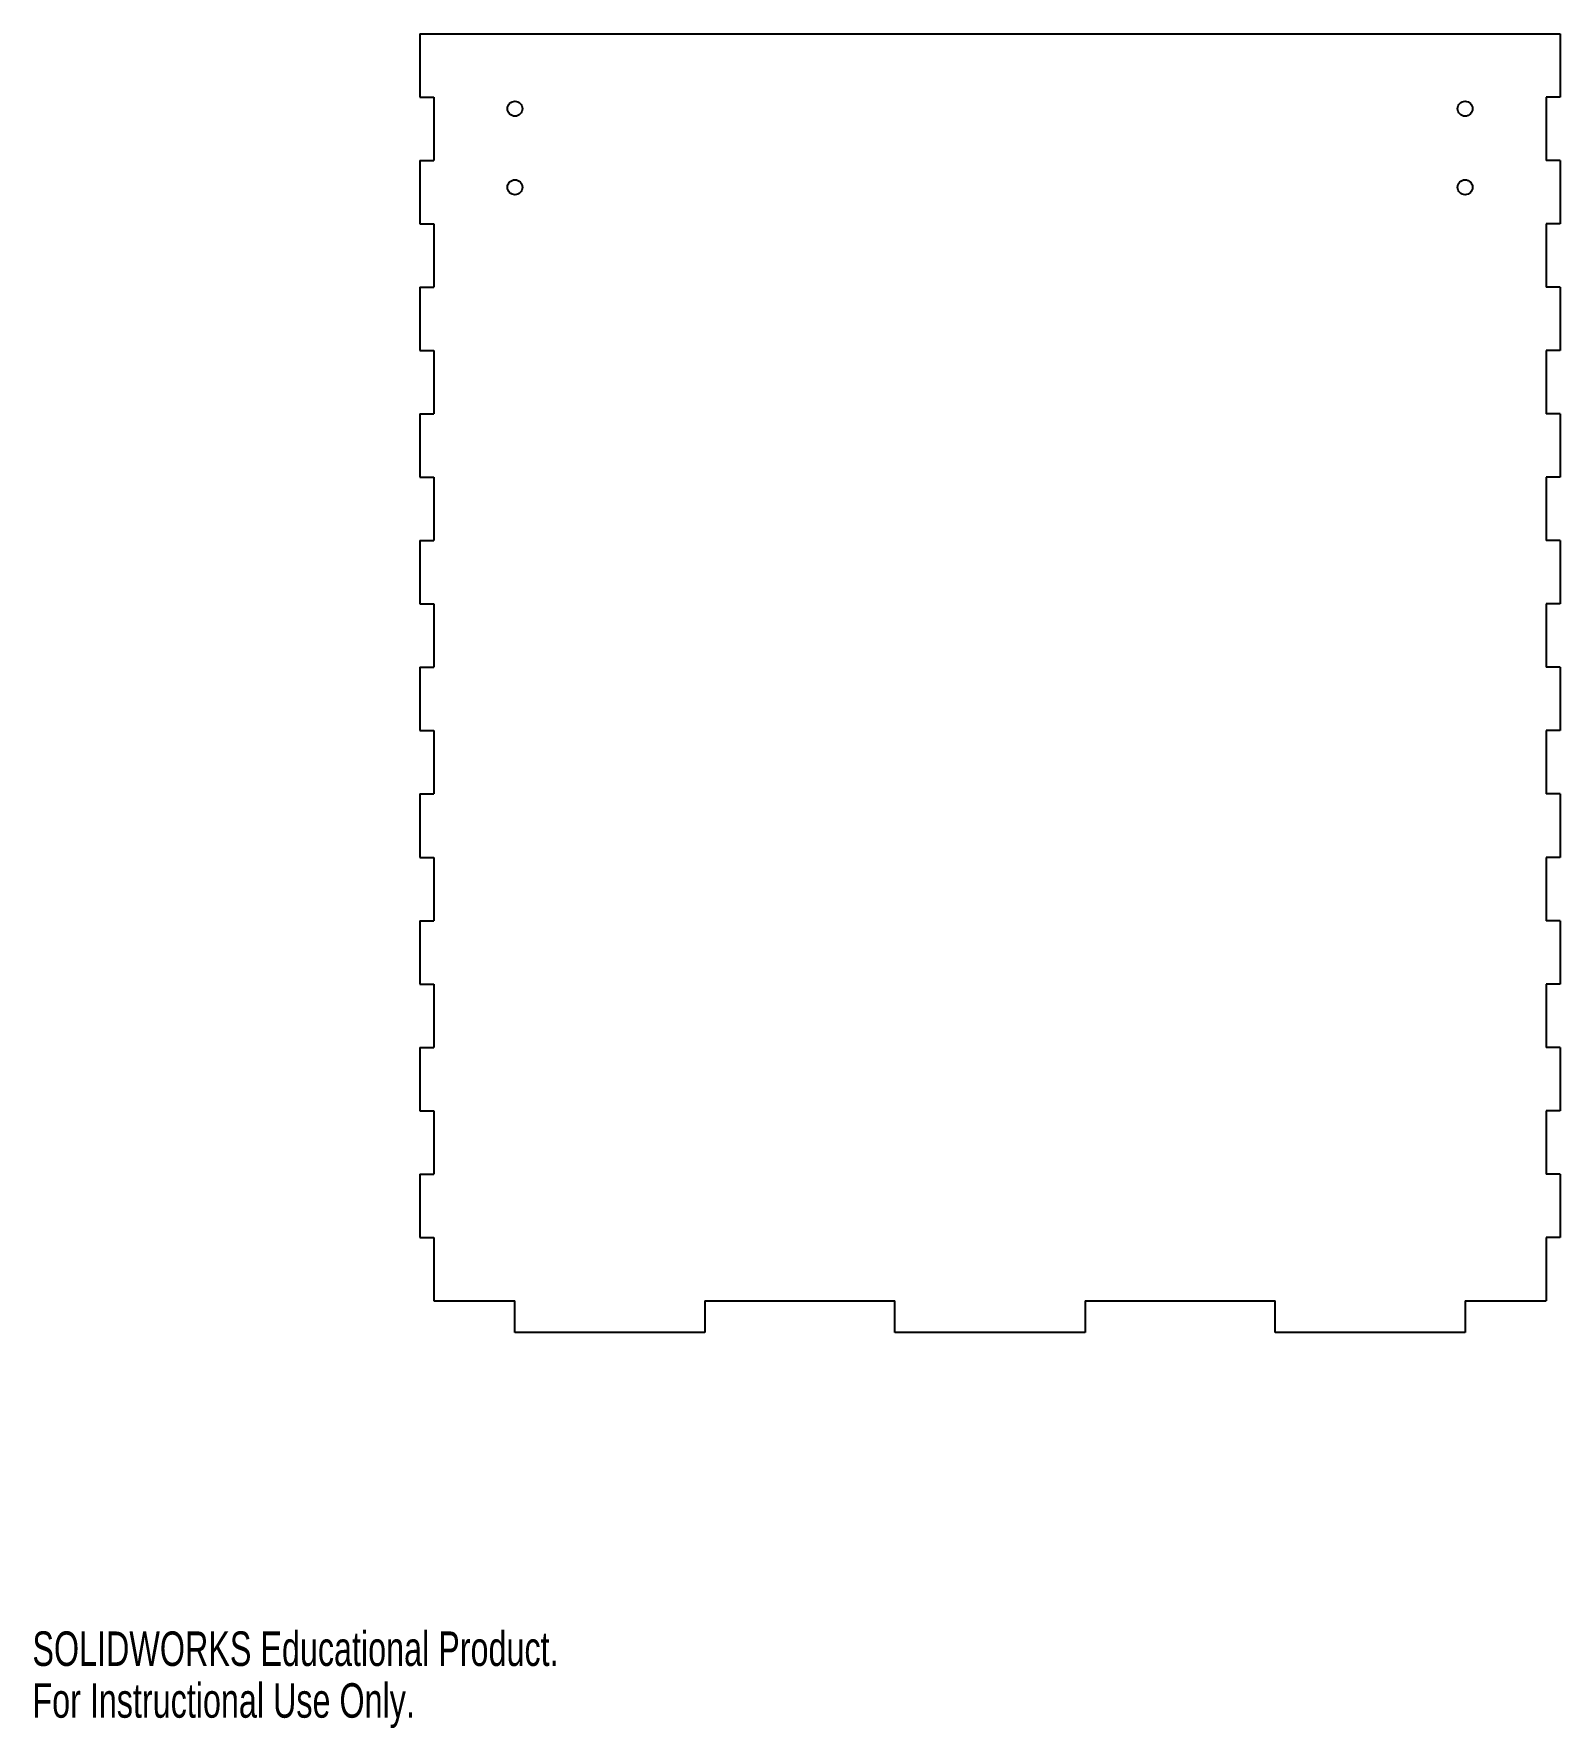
# Model space of a CAD drawing. Header units: millimetres. Extents: x 0 to 306, y 0 to 340.
import ezdxf

# ---------------------------------------------------------------- set-up
doc = ezdxf.new("R2010")
doc.units = ezdxf.units.MM
doc.styles.add('SLDTEXTSTYLE0', font='TXT', dxfattribs={"width": 0.7})

msp = doc.modelspace()

# ---------------------------------------------------------------- linework, layer by layer
at = {"color": 7, "linetype": 'Continuous', "lineweight": 25}
for p, q in [((77.69, 339.6), (77.69, 326.9)), ((77.69, 339.6), (306.29, 339.6)), ((306.29, 339.6), (306.29, 326.9)), ((77.69, 326.9), (80.47, 326.9)), ((80.47, 326.9), (80.47, 314.2)), ((306.29, 326.9), (303.51, 326.9)), ((303.51, 326.9), (303.51, 314.2)), ((77.69, 314.2), (77.69, 301.5)), ((77.69, 314.2), (80.47, 314.2)), ((306.29, 314.2), (303.51, 314.2)), ((306.29, 314.2), (306.29, 301.5)), ((77.69, 301.5), (80.47, 301.5)), ((80.47, 301.5), (80.47, 288.8)), ((306.29, 301.5), (303.51, 301.5)), ((303.51, 301.5), (303.51, 288.8)), ((77.69, 288.8), (77.69, 276.1)), ((77.69, 288.8), (80.47, 288.8)), ((306.29, 288.8), (303.51, 288.8)), ((306.29, 288.8), (306.29, 276.1)), ((77.69, 276.1), (80.47, 276.1)), ((80.47, 276.1), (80.47, 263.4)), ((306.29, 276.1), (303.51, 276.1)), ((303.51, 276.1), (303.51, 263.4)), ((77.69, 263.4), (77.69, 250.7)), ((77.69, 263.4), (80.47, 263.4)), ((306.29, 263.4), (303.51, 263.4)), ((306.29, 263.4), (306.29, 250.7)), ((77.69, 250.7), (80.47, 250.7)), ((80.47, 250.7), (80.47, 238)), ((306.29, 250.7), (303.51, 250.7)), ((303.51, 250.7), (303.51, 238)), ((77.69, 238), (77.69, 225.3)), ((77.69, 238), (80.47, 238)), ((306.29, 238), (303.51, 238)), ((306.29, 238), (306.29, 225.3)), ((77.69, 225.3), (80.47, 225.3)), ((80.47, 225.3), (80.47, 212.6)), ((306.29, 225.3), (303.51, 225.3)), ((303.51, 225.3), (303.51, 212.6)), ((77.69, 212.6), (77.69, 199.9)), ((77.69, 212.6), (80.47, 212.6)), ((306.29, 212.6), (303.51, 212.6)), ((306.29, 212.6), (306.29, 199.9)), ((77.69, 199.9), (80.47, 199.9)), ((80.47, 199.9), (80.47, 187.2)), ((306.29, 199.9), (303.51, 199.9)), ((303.51, 199.9), (303.51, 187.2)), ((77.69, 187.2), (77.69, 174.5)), ((77.69, 187.2), (80.47, 187.2)), ((306.29, 187.2), (303.51, 187.2)), ((306.29, 187.2), (306.29, 174.5)), ((77.69, 174.5), (80.47, 174.5)), ((80.47, 174.5), (80.47, 161.8)), ((306.29, 174.5), (303.51, 174.5)), ((303.51, 174.5), (303.51, 161.8)), ((77.69, 161.8), (77.69, 149.1)), ((77.69, 161.8), (80.47, 161.8)), ((306.29, 161.8), (303.51, 161.8)), ((306.29, 161.8), (306.29, 149.1)), ((77.69, 149.1), (80.47, 149.1)), ((80.47, 149.1), (80.47, 136.4)), ((306.29, 149.1), (303.51, 149.1)), ((303.51, 149.1), (303.51, 136.4)), ((77.69, 136.4), (77.69, 123.7)), ((77.69, 136.4), (80.47, 136.4)), ((306.29, 136.4), (303.51, 136.4)), ((306.29, 136.4), (306.29, 123.7)), ((77.69, 123.7), (80.47, 123.7)), ((80.47, 123.7), (80.47, 111)), ((306.29, 123.7), (303.51, 123.7)), ((303.51, 123.7), (303.51, 111)), ((77.69, 111), (77.69, 98.3)), ((77.69, 111), (80.47, 111)), ((306.29, 111), (303.51, 111)), ((306.29, 111), (306.29, 98.3)), ((77.69, 98.3), (80.47, 98.3)), ((80.47, 98.3), (80.47, 85.6)), ((306.29, 98.3), (303.51, 98.3)), ((303.51, 98.3), (303.51, 85.6)), ((80.47, 85.6), (96.74, 85.6)), ((96.74, 79.25), (96.74, 85.6)), ((134.84, 85.6), (172.94, 85.6)), ((134.84, 85.6), (134.84, 79.25)), ((172.94, 79.25), (172.94, 85.6)), ((211.04, 85.6), (211.04, 79.25)), ((211.04, 85.6), (249.14, 85.6)), ((249.14, 79.25), (249.14, 85.6)), ((287.24, 85.6), (303.51, 85.6)), ((287.24, 85.6), (287.24, 79.25)), ((134.84, 79.25), (96.74, 79.25)), ((211.04, 79.25), (172.94, 79.25)), ((287.24, 79.25), (249.14, 79.25))]:
    msp.add_line(p, q, dxfattribs=at)
for centre in [(96.74, 324.6), (287.24, 324.6), (96.74, 308.85), (287.24, 308.85)]:
    msp.add_circle(centre, 1.5, dxfattribs=at)

# ---------------------------------------------------------------- texts
at = {"color": 7, "linetype": 'Continuous', "char_height": 6.92, "attachment_point": 1, "style": 'SLDTEXTSTYLE0'}
for s, insert in [('SOLIDWORKS Educational Product.', (0, 19.3)), ('For Instructional Use Only.', (0, 8.92))]:
    msp.add_mtext(s, dxfattribs=dict(at, insert=insert))

doc.saveas('drawing.dxf')
